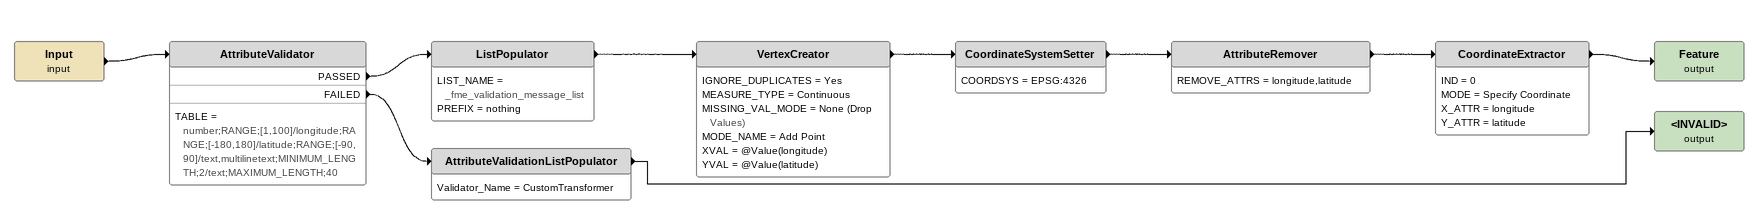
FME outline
Input (input)
    -> AttributeValidator
AttributeValidator
    TABLE = number;RANGE;[1,100]/longitude;RANGE;[-180,180]/latitude;RANGE;[-90,90]/text,multilinetext;MINIMUM_LENGTH;2/text;MAXIMUM_LENGTH;40
    PASSED -> ListPopulator
    FAILED -> AttributeValidationListPopulator
ListPopulator
    LIST_NAME = _fme_validation_message_list
    PREFIX = nothing
    -> VertexCreator
VertexCreator
    IGNORE_DUPLICATES = Yes
    MEASURE_TYPE = Continuous
    MISSING_VAL_MODE = None (Drop Values)
    MODE_NAME = Add Point
    XVAL = @Value(longitude)
    YVAL = @Value(latitude)
    -> CoordinateSystemSetter
CoordinateSystemSetter
    COORDSYS = EPSG:4326
    -> AttributeRemover
AttributeRemover
    REMOVE_ATTRS = longitude,latitude
    -> CoordinateExtractor
CoordinateExtractor
    IND = 0
    MODE = Specify Coordinate
    X_ATTR = longitude
    Y_ATTR = latitude
    -> Feature (output)
Feature (output)
AttributeValidationListPopulator
    Validator_Name = CustomTransformer
    -> <INVALID> (output)
<INVALID> (output)
